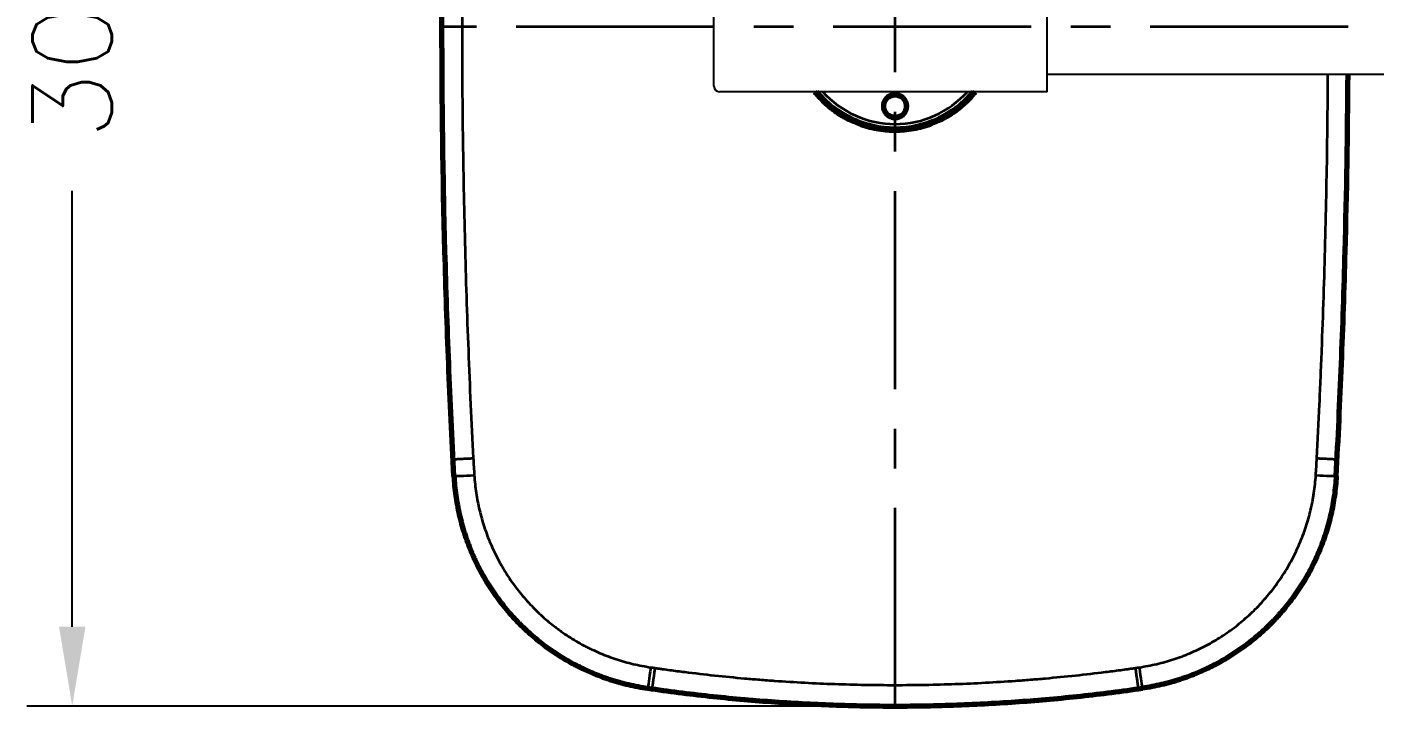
# Model space of a CAD drawing. Extents: x 1919 to 2339, y -1533 to -939.
# Drawn here: x 2154 to 2213.5, y -1133.2 to -1103.2 of the extents above; entities that cross this region are included whole.
import ezdxf

# ---------------------------------------------------------------- set-up
doc = ezdxf.new("R2010")
doc.units = 0
doc.header["$LTSCALE"] = 7
doc.header["$MEASUREMENT"] = 0
doc.linetypes.add('CENTER', pattern=[2, 1.25, -0.25, 0.25, -0.25])
for name, color, linetype in [('1', 1, 'CENTER'), ('D', 2, 'CONTINUOUS'), ('DWG', 7, 'CONTINUOUS')]:
    doc.layers.add(name, color=color, linetype=linetype)
doc.styles.add('GHS', font='romans', dxfattribs={"bigfont": 'ghs'})

msp = doc.modelspace()

# ---------------------------------------------------------------- linework, layer by layer
at = {"layer": '1', "linetype": 'CENTER', "lineweight": 35}
for p, q in [((2192.367, -1133.171), (2192.367, -1073.172)), ((2212.381, -1103.171), (2172.353, -1103.171))]:
    msp.add_line(p, q, dxfattribs=at)
at = {"layer": '1', "color": 3, "linetype": 'Continuous', "lineweight": 35}
for p, q in [((2172.925, -1123.006), (2172.88, -1123.009)), ((2211.81, -1123.006), (2211.854, -1123.009)), ((2181.446, -1132.347), (2181.44, -1132.383)), ((2203.289, -1132.347), (2203.294, -1132.383))]:
    msp.add_line(p, q, dxfattribs=at)
at = {"layer": '1', "color": 7, "linetype": 'Continuous', "lineweight": 70}
msp.add_circle((2192.367, -1106.671), 0.5, dxfattribs=at)
for start, end in [(219.4612, 320.5388), (219.46238, 320.53762)]:
    msp.add_arc((2192.367, -1103.171), 4.5, start, end, dxfattribs=at)
at = {"layer": '1', "color": 3, "linetype": 'Continuous', "lineweight": 35}
for radius, start, end in [(4.437, 220.13388, 319.86612), (4.29, 221.80655, 318.19345)]:
    msp.add_arc((2192.367, -1103.171), radius, start, end, dxfattribs=at)
for centre, major_axis, ratio, start_param, end_param in [((2173.922, -1122.954), (-0.999, -0.051), 0.011959, 0.052364, 1.428411), ((2210.813, -1122.954), (-0.999, 0.051), 0.011959, 1.713182, 3.089229), ((2181.589, -1131.359), (-0.143, -0.99), 0.002483, 4.816153, 6.230825), ((2203.146, -1131.359), (-0.143, 0.99), 0.002483, 3.193953, 4.608625)]:
    msp.add_ellipse(centre, major_axis=major_axis, ratio=ratio, start_param=start_param, end_param=end_param, dxfattribs=at)
at = {"layer": '1', "color": 7, "linetype": 'Continuous', "lineweight": 70}
for points, knots in [([(2172.88, -1123.009), (2172.836, -1122.183), (2172.795, -1121.357), (2172.718, -1119.705), (2172.611, -1117.226), (2172.529, -1114.747), (2172.397, -1109.787), (2172.353, -1106.48), (2172.353, -1099.862), (2172.441, -1093.247), (2172.705, -1086.638), (2172.88, -1083.334)], [0, 0, 0, 0, 0.0625, 0.0625, 0.125, 0.25, 0.25, 0.5, 0.5, 0.75, 1, 1, 1, 1]), ([(2211.854, -1123.009), (2211.898, -1122.183), (2211.939, -1121.357), (2212.016, -1119.705), (2212.123, -1117.226), (2212.206, -1114.747), (2212.319, -1110.487), (2212.361, -1107.88), (2212.376, -1105.271)], [0, 0, 0, 0, 0.0625, 0.0625, 0.125, 0.25, 0.25, 0.4470957, 0.4470957, 0.4470957, 0.4470957]), ([(2188.814, -1106.031), (2188.832, -1106.054), (2188.85, -1106.076), (2188.966, -1106.214), (2189.069, -1106.325), (2189.178, -1106.432)], [0.92567832, 0.92567832, 0.92567832, 0.92567832, 0.9375, 0.9375, 1, 1, 1, 1]), ([(2192.726, -1106.308), (2192.738, -1106.32), (2192.76, -1106.345), (2192.79, -1106.385), (2192.808, -1106.413), (2192.818, -1106.431), (2192.82, -1106.435), (2192.823, -1106.443), (2192.825, -1106.446), (2192.831, -1106.458), (2192.834, -1106.465), (2192.844, -1106.488), (2192.855, -1106.52), (2192.864, -1106.552), (2192.869, -1106.576), (2192.871, -1106.589), (2192.873, -1106.601), (2192.874, -1106.61), (2192.875, -1106.614), (2192.877, -1106.635), (2192.879, -1106.668), (2192.876, -1106.718), (2192.872, -1106.751), (2192.867, -1106.776), (2192.865, -1106.784), (2192.861, -1106.8), (2192.859, -1106.809), (2192.852, -1106.833), (2192.841, -1106.864), (2192.827, -1106.894), (2192.815, -1106.916), (2192.811, -1106.924), (2192.805, -1106.934), (2192.802, -1106.938), (2192.798, -1106.945), (2192.787, -1106.963), (2192.764, -1106.993), (2192.731, -1107.03), (2192.707, -1107.053), (2192.687, -1107.069), (2192.681, -1107.074), (2192.667, -1107.084), (2192.661, -1107.089), (2192.64, -1107.103), (2192.611, -1107.12), (2192.581, -1107.134), (2192.558, -1107.144), (2192.551, -1107.147), (2192.535, -1107.153), (2192.527, -1107.156), (2192.503, -1107.163), (2192.47, -1107.171), (2192.438, -1107.177), (2192.413, -1107.179), (2192.4, -1107.18), (2192.388, -1107.181), (2192.379, -1107.181), (2192.375, -1107.181), (2192.354, -1107.181), (2192.32, -1107.18), (2192.271, -1107.173), (2192.239, -1107.165), (2192.218, -1107.159), (2192.214, -1107.158), (2192.206, -1107.155), (2192.202, -1107.154), (2192.191, -1107.15), (2192.183, -1107.147), (2192.159, -1107.137), (2192.129, -1107.123), (2192.101, -1107.106), (2192.08, -1107.093), (2192.073, -1107.088), (2192.059, -1107.078), (2192.053, -1107.073), (2192.033, -1107.057), (2192.008, -1107.035), (2191.975, -1106.998), (2191.954, -1106.972), (2191.943, -1106.954), (2191.94, -1106.951), (2191.936, -1106.944), (2191.929, -1106.933), (2191.923, -1106.922), (2191.911, -1106.9), (2191.896, -1106.87), (2191.885, -1106.839), (2191.878, -1106.815), (2191.875, -1106.807), (2191.872, -1106.795), (2191.871, -1106.791), (2191.869, -1106.783), (2191.865, -1106.762), (2191.859, -1106.725), (2191.856, -1106.675), (2191.857, -1106.642), (2191.86, -1106.617), (2191.861, -1106.608), (2191.863, -1106.592), (2191.864, -1106.583), (2191.869, -1106.559), (2191.877, -1106.526), (2191.888, -1106.495), (2191.896, -1106.476), (2191.898, -1106.472), (2191.901, -1106.464), (2191.903, -1106.46), (2191.908, -1106.449), (2191.912, -1106.441), (2191.923, -1106.419), (2191.94, -1106.39), (2191.96, -1106.364), (2191.976, -1106.344), (2191.984, -1106.335), (2191.992, -1106.325), (2191.998, -1106.319), (2192.001, -1106.316), (2192.016, -1106.301), (2192.04, -1106.279), (2192.08, -1106.249), (2192.109, -1106.232), (2192.131, -1106.22), (2192.138, -1106.216), (2192.153, -1106.209), (2192.161, -1106.205), (2192.184, -1106.195), (2192.215, -1106.184), (2192.247, -1106.176), (2192.272, -1106.171), (2192.28, -1106.169), (2192.297, -1106.167), (2192.305, -1106.165), (2192.33, -1106.163), (2192.364, -1106.161), (2192.414, -1106.163), (2192.447, -1106.168), (2192.467, -1106.172), (2192.471, -1106.172), (2192.48, -1106.174), (2192.492, -1106.177), (2192.504, -1106.18), (2192.528, -1106.187), (2192.559, -1106.198), (2192.59, -1106.212), (2192.612, -1106.224), (2192.619, -1106.228), (2192.634, -1106.237), (2192.641, -1106.241), (2192.662, -1106.255), (2192.675, -1106.265), (2192.701, -1106.286), (2192.714, -1106.297), (2192.726, -1106.308)], [0, 0, 0, 0, 0.015625, 0.03125, 0.046875, 0.046875, 0.050781, 0.050781, 0.054687, 0.054687, 0.0625, 0.0625, 0.078125, 0.09375, 0.09375, 0.101562, 0.105469, 0.105469, 0.109375, 0.109375, 0.125, 0.140625, 0.15625, 0.15625, 0.164062, 0.164062, 0.171875, 0.171875, 0.1875, 0.203125, 0.203125, 0.210937, 0.210937, 0.214844, 0.214844, 0.21875, 0.234375, 0.25, 0.265625, 0.265625, 0.273437, 0.273437, 0.28125, 0.28125, 0.296875, 0.3125, 0.3125, 0.320312, 0.320312, 0.328125, 0.328125, 0.34375, 0.359375, 0.359375, 0.367187, 0.371094, 0.371094, 0.375, 0.375, 0.390625, 0.40625, 0.421875, 0.421875, 0.425781, 0.425781, 0.429687, 0.429687, 0.4375, 0.4375, 0.453125, 0.46875, 0.46875, 0.476562, 0.476562, 0.484375, 0.484375, 0.5, 0.515625, 0.53125, 0.53125, 0.535156, 0.535156, 0.539062, 0.546875, 0.546875, 0.5625, 0.578125, 0.578125, 0.585937, 0.585937, 0.589844, 0.589844, 0.59375, 0.609375, 0.625, 0.640625, 0.640625, 0.648438, 0.648438, 0.65625, 0.65625, 0.671875, 0.6875, 0.6875, 0.691406, 0.691406, 0.695313, 0.695313, 0.703125, 0.703125, 0.71875, 0.734375, 0.734375, 0.742188, 0.746094, 0.746094, 0.75, 0.75, 0.765625, 0.78125, 0.796875, 0.796875, 0.804688, 0.804688, 0.8125, 0.8125, 0.828125, 0.84375, 0.84375, 0.851563, 0.851563, 0.859375, 0.859375, 0.875, 0.890625, 0.90625, 0.90625, 0.910156, 0.910156, 0.914063, 0.921875, 0.921875, 0.9375, 0.953125, 0.953125, 0.960938, 0.960938, 0.96875, 0.96875, 0.984375, 0.984375, 1, 1, 1, 1]), ([(2195.557, -1106.432), (2195.666, -1106.325), (2195.769, -1106.214), (2195.884, -1106.076), (2195.902, -1106.054), (2195.92, -1106.031)], [0, 0, 0, 0, 0.0625, 0.0625, 0.07435175, 0.07435175, 0.07435175, 0.07435175]), ([(2189.178, -1106.432), (2189.291, -1106.543), (2189.41, -1106.647), (2189.564, -1106.77), (2189.611, -1106.806), (2189.659, -1106.841), (2189.691, -1106.865), (2189.707, -1106.876), (2189.787, -1106.934), (2189.919, -1107.022), (2190.054, -1107.103), (2190.14, -1107.152), (2190.157, -1107.161), (2190.192, -1107.18), (2190.21, -1107.19), (2190.262, -1107.218), (2190.297, -1107.236), (2190.474, -1107.324), (2190.619, -1107.387), (2190.767, -1107.442)], [0, 0, 0, 0, 0.25, 0.25, 0.3125, 0.34375, 0.34375, 0.375, 0.375, 0.5, 0.625, 0.625, 0.65625, 0.65625, 0.6875, 0.6875, 0.75, 0.75, 1, 1, 1, 1]), ([(2193.968, -1107.442), (2194.116, -1107.387), (2194.261, -1107.324), (2194.437, -1107.236), (2194.49, -1107.209), (2194.542, -1107.18), (2194.577, -1107.161), (2194.594, -1107.152), (2194.68, -1107.103), (2194.816, -1107.022), (2194.947, -1106.934), (2195.027, -1106.876), (2195.044, -1106.865), (2195.075, -1106.841), (2195.091, -1106.83), (2195.139, -1106.794), (2195.17, -1106.77), (2195.325, -1106.647), (2195.443, -1106.543), (2195.557, -1106.432)], [0, 0, 0, 0, 0.25, 0.25, 0.3125, 0.34375, 0.34375, 0.375, 0.375, 0.5, 0.625, 0.625, 0.65625, 0.65625, 0.6875, 0.6875, 0.75, 0.75, 1, 1, 1, 1]), ([(2190.767, -1107.442), (2190.896, -1107.491), (2191.025, -1107.533), (2191.288, -1107.605), (2191.42, -1107.635), (2191.688, -1107.683), (2191.822, -1107.702), (2191.993, -1107.717), (2192.027, -1107.72), (2192.078, -1107.723), (2192.095, -1107.724), (2192.13, -1107.726), (2192.215, -1107.73), (2192.3, -1107.732), (2192.505, -1107.732), (2192.64, -1107.726), (2192.91, -1107.702), (2193.044, -1107.684), (2193.311, -1107.636), (2193.444, -1107.606), (2193.593, -1107.565), (2193.609, -1107.56), (2193.642, -1107.551), (2193.691, -1107.536), (2193.806, -1107.5), (2193.903, -1107.466), (2193.968, -1107.442)], [0, 0, 0, 0, 0.125, 0.125, 0.25, 0.25, 0.375, 0.375, 0.40625, 0.40625, 0.421875, 0.421875, 0.4375, 0.5, 0.5, 0.625, 0.625, 0.75, 0.75, 0.875, 0.875, 0.890625, 0.890625, 0.90625, 0.9375, 1, 1, 1, 1]), ([(2172.88, -1123.009), (2172.896, -1123.298), (2172.923, -1123.584), (2173.003, -1124.15), (2173.054, -1124.43), (2173.181, -1124.985), (2173.256, -1125.26), (2173.43, -1125.803), (2173.529, -1126.072), (2173.655, -1126.371), (2173.676, -1126.421), (2173.697, -1126.471), (2173.712, -1126.504), (2173.719, -1126.521), (2173.756, -1126.603), (2173.786, -1126.669), (2173.878, -1126.865), (2173.942, -1126.993), (2174.141, -1127.374), (2174.284, -1127.621), (2174.591, -1128.102), (2174.755, -1128.336), (2175.103, -1128.79), (2175.287, -1129.01), (2175.506, -1129.25), (2175.53, -1129.277), (2175.567, -1129.317), (2175.579, -1129.33), (2175.604, -1129.356), (2175.666, -1129.422), (2175.729, -1129.486), (2175.882, -1129.639), (2175.985, -1129.739), (2176.301, -1130.03), (2176.519, -1130.215), (2176.97, -1130.564), (2177.203, -1130.729), (2177.684, -1131.04), (2177.931, -1131.185), (2178.219, -1131.338), (2178.251, -1131.354), (2178.315, -1131.388), (2178.411, -1131.437), (2178.508, -1131.484), (2178.703, -1131.577), (2178.834, -1131.636), (2179.23, -1131.804), (2179.764, -1132.004), (2180.314, -1132.158), (2180.872, -1132.288), (2181.154, -1132.342), (2181.44, -1132.383)], [0, 0, 0, 0, 0.0625, 0.0625, 0.125, 0.125, 0.1875, 0.1875, 0.25, 0.25, 0.257812, 0.261719, 0.261719, 0.265625, 0.265625, 0.28125, 0.28125, 0.3125, 0.3125, 0.375, 0.375, 0.4375, 0.4375, 0.5, 0.5, 0.507812, 0.507812, 0.511719, 0.511719, 0.515625, 0.53125, 0.53125, 0.5625, 0.5625, 0.625, 0.625, 0.6875, 0.6875, 0.75, 0.75, 0.757812, 0.757812, 0.765625, 0.78125, 0.78125, 0.8125, 0.8125, 0.875, 0.9375, 0.9375, 1, 1, 1, 1]), ([(2211.854, -1123.009), (2211.839, -1123.298), (2211.811, -1123.584), (2211.732, -1124.15), (2211.68, -1124.43), (2211.553, -1124.985), (2211.478, -1125.26), (2211.304, -1125.803), (2211.205, -1126.072), (2211.08, -1126.371), (2211.059, -1126.421), (2211.037, -1126.471), (2211.023, -1126.504), (2211.016, -1126.521), (2210.979, -1126.603), (2210.949, -1126.669), (2210.857, -1126.865), (2210.793, -1126.993), (2210.594, -1127.374), (2210.45, -1127.621), (2210.143, -1128.102), (2209.98, -1128.336), (2209.632, -1128.79), (2209.448, -1129.01), (2209.229, -1129.25), (2209.205, -1129.277), (2209.168, -1129.317), (2209.155, -1129.33), (2209.13, -1129.356), (2209.068, -1129.422), (2209.005, -1129.486), (2208.853, -1129.639), (2208.75, -1129.739), (2208.434, -1130.03), (2208.215, -1130.215), (2207.764, -1130.564), (2207.532, -1130.729), (2207.051, -1131.04), (2206.803, -1131.185), (2206.516, -1131.338), (2206.484, -1131.354), (2206.42, -1131.388), (2206.323, -1131.437), (2206.226, -1131.484), (2206.031, -1131.577), (2205.9, -1131.636), (2205.505, -1131.804), (2204.97, -1132.004), (2204.42, -1132.158), (2203.863, -1132.288), (2203.581, -1132.342), (2203.294, -1132.383)], [0, 0, 0, 0, 0.0625, 0.0625, 0.125, 0.125, 0.1875, 0.1875, 0.25, 0.25, 0.257812, 0.261719, 0.261719, 0.265625, 0.265625, 0.28125, 0.28125, 0.3125, 0.3125, 0.375, 0.375, 0.4375, 0.4375, 0.5, 0.5, 0.507812, 0.507812, 0.511719, 0.511719, 0.515625, 0.53125, 0.53125, 0.5625, 0.5625, 0.625, 0.625, 0.6875, 0.6875, 0.75, 0.75, 0.757812, 0.757812, 0.765625, 0.78125, 0.78125, 0.8125, 0.8125, 0.875, 0.9375, 0.9375, 1, 1, 1, 1]), ([(2181.44, -1132.383), (2182.346, -1132.515), (2184.16, -1132.744), (2186.888, -1132.99), (2189.624, -1133.138), (2191.452, -1133.171), (2193.283, -1133.171), (2195.111, -1133.138), (2197.846, -1132.99), (2200.574, -1132.744), (2202.388, -1132.515), (2203.294, -1132.383)], [0, 0, 0, 0, 0.125, 0.25, 0.375, 0.5, 0.5, 0.625, 0.75, 0.875, 1, 1, 1, 1])]:
    msp.add_open_spline(points, degree=3, knots=knots, dxfattribs=at)
at = {"layer": '1', "color": 3, "linetype": 'Continuous', "lineweight": 35}
for points, knots in [([(2172.887, -1122.263), (2172.847, -1121.469), (2172.81, -1120.673), (2172.74, -1119.083), (2172.708, -1118.288), (2172.618, -1115.902), (2172.569, -1114.311), (2172.449, -1109.538), (2172.41, -1106.355), (2172.41, -1099.988), (2172.449, -1096.805), (2172.569, -1092.032), (2172.618, -1090.441), (2172.708, -1088.055), (2172.74, -1087.26), (2172.81, -1085.67), (2172.847, -1084.874), (2172.887, -1084.08)], [0, 0, 0, 0, 0.0625, 0.0625, 0.125, 0.125, 0.25, 0.25, 0.5, 0.5, 0.75, 0.75, 0.875, 0.875, 0.9375, 0.9375, 1, 1, 1, 1]), ([(2173.732, -1084.121), (2173.691, -1084.914), (2173.653, -1085.707), (2173.599, -1086.897), (2173.582, -1087.294), (2173.549, -1088.088), (2173.532, -1088.484), (2173.456, -1090.468), (2173.404, -1092.056), (2173.322, -1095.231), (2173.291, -1096.819), (2173.25, -1099.995), (2173.239, -1101.583), (2173.239, -1104.76), (2173.25, -1106.348), (2173.291, -1109.524), (2173.322, -1111.112), (2173.404, -1114.287), (2173.456, -1115.875), (2173.548, -1118.255), (2173.581, -1119.049), (2173.653, -1120.636), (2173.691, -1121.429), (2173.732, -1122.222)], [0, 0, 0, 0, 0.0625, 0.0625, 0.09375, 0.09375, 0.125, 0.125, 0.25, 0.25, 0.375, 0.375, 0.5, 0.5, 0.625, 0.625, 0.75, 0.75, 0.875, 0.875, 0.9375, 0.9375, 1, 1, 1, 1]), ([(2211.002, -1122.222), (2211.043, -1121.429), (2211.082, -1120.636), (2211.135, -1119.446), (2211.153, -1119.049), (2211.186, -1118.255), (2211.202, -1117.859), (2211.279, -1115.875), (2211.331, -1114.287), (2211.413, -1111.112), (2211.444, -1109.524), (2211.476, -1107.048), (2211.484, -1106.16), (2211.489, -1105.271)], [0, 0, 0, 0, 0.0625, 0.0625, 0.09375, 0.09375, 0.125, 0.125, 0.25, 0.25, 0.375, 0.375, 0.4449119, 0.4449119, 0.4449119, 0.4449119]), ([(2212.319, -1105.271), (2212.306, -1107.755), (2212.268, -1110.238), (2212.166, -1114.311), (2212.116, -1115.902), (2212.027, -1118.288), (2211.994, -1119.083), (2211.925, -1120.673), (2211.887, -1121.469), (2211.848, -1122.263)], [0.5549713, 0.5549713, 0.5549713, 0.5549713, 0.75, 0.75, 0.875, 0.875, 0.9375, 0.9375, 1, 1, 1, 1]), ([(2172.887, -1122.263), (2172.89, -1122.263), (2172.898, -1122.263), (2172.923, -1122.262), (2172.94, -1122.261), (2172.984, -1122.259), (2173.01, -1122.258), (2173.071, -1122.255), (2173.106, -1122.253), (2173.182, -1122.25), (2173.223, -1122.247), (2173.313, -1122.243), (2173.361, -1122.241), (2173.461, -1122.236), (2173.513, -1122.233), (2173.621, -1122.228), (2173.676, -1122.225), (2173.732, -1122.222)], [0, 0, 0, 0, 0.125, 0.125, 0.25, 0.25, 0.375, 0.375, 0.5, 0.5, 0.625, 0.625, 0.75, 0.75, 0.875, 0.875, 1, 1, 1, 1]), ([(2211.002, -1122.222), (2211.059, -1122.225), (2211.114, -1122.228), (2211.222, -1122.233), (2211.274, -1122.236), (2211.374, -1122.241), (2211.422, -1122.243), (2211.511, -1122.247), (2211.553, -1122.25), (2211.629, -1122.253), (2211.664, -1122.255), (2211.724, -1122.258), (2211.751, -1122.259), (2211.794, -1122.261), (2211.812, -1122.262), (2211.837, -1122.263), (2211.845, -1122.263), (2211.848, -1122.263)], [0, 0, 0, 0, 0.125, 0.125, 0.25, 0.25, 0.375, 0.375, 0.5, 0.5, 0.625, 0.625, 0.75, 0.75, 0.875, 0.875, 1, 1, 1, 1]), ([(2181.446, -1132.347), (2181.162, -1132.306), (2180.881, -1132.253), (2180.463, -1132.155), (2180.325, -1132.12), (2180.049, -1132.043), (2179.912, -1132.001), (2179.503, -1131.868), (2179.235, -1131.767), (2178.841, -1131.599), (2178.711, -1131.541), (2178.517, -1131.448), (2178.453, -1131.417), (2178.325, -1131.352), (2178.261, -1131.319), (2177.944, -1131.151), (2177.698, -1131.006), (2177.338, -1130.773), (2177.22, -1130.693), (2177.045, -1130.569), (2176.958, -1130.506), (2176.872, -1130.441), (2176.815, -1130.398), (2176.787, -1130.376), (2176.532, -1130.178), (2176.315, -1129.994), (2175.898, -1129.608), (2175.699, -1129.407), (2175.318, -1128.99), (2175.137, -1128.773), (2174.792, -1128.322), (2174.628, -1128.089), (2174.435, -1127.787), (2174.397, -1127.726), (2174.323, -1127.603), (2174.286, -1127.542), (2174.179, -1127.356), (2174.11, -1127.23), (2173.911, -1126.851), (2173.79, -1126.593), (2173.57, -1126.066), (2173.472, -1125.798), (2173.297, -1125.252), (2173.222, -1124.976), (2173.096, -1124.421), (2173.045, -1124.141), (2172.967, -1123.577), (2172.94, -1123.293), (2172.925, -1123.006)], [0, 0, 0, 0, 0.0625, 0.0625, 0.09375, 0.09375, 0.125, 0.125, 0.1875, 0.1875, 0.21875, 0.21875, 0.234375, 0.234375, 0.25, 0.25, 0.3125, 0.3125, 0.34375, 0.34375, 0.359375, 0.367188, 0.367188, 0.375, 0.375, 0.4375, 0.4375, 0.5, 0.5, 0.5625, 0.5625, 0.625, 0.625, 0.640625, 0.640625, 0.65625, 0.65625, 0.6875, 0.6875, 0.75, 0.75, 0.8125, 0.8125, 0.875, 0.875, 0.9375, 0.9375, 1, 1, 1, 1]), ([(2173.781, -1122.974), (2173.798, -1123.234), (2173.825, -1123.492), (2173.883, -1123.877), (2173.904, -1124.004), (2173.953, -1124.258), (2173.98, -1124.385), (2174.07, -1124.763), (2174.14, -1125.013), (2174.262, -1125.385), (2174.305, -1125.508), (2174.397, -1125.751), (2174.445, -1125.872), (2174.597, -1126.23), (2174.708, -1126.464), (2174.89, -1126.808), (2174.954, -1126.922), (2175.052, -1127.091), (2175.086, -1127.147), (2175.154, -1127.258), (2175.189, -1127.313), (2175.365, -1127.587), (2175.515, -1127.799), (2175.83, -1128.208), (2175.996, -1128.405), (2176.343, -1128.784), (2176.525, -1128.967), (2176.904, -1129.317), (2177.102, -1129.484), (2177.334, -1129.664), (2177.36, -1129.684), (2177.412, -1129.723), (2177.49, -1129.782), (2177.569, -1129.839), (2177.728, -1129.952), (2177.836, -1130.025), (2178.163, -1130.237), (2178.388, -1130.369), (2178.676, -1130.522), (2178.733, -1130.552), (2178.85, -1130.61), (2178.908, -1130.639), (2179.084, -1130.723), (2179.203, -1130.777), (2179.562, -1130.929), (2179.805, -1131.021), (2180.115, -1131.123), (2180.177, -1131.143), (2180.302, -1131.181), (2180.364, -1131.199), (2180.552, -1131.252), (2180.678, -1131.284), (2181.058, -1131.374), (2181.313, -1131.423), (2181.571, -1131.461)], [0, 0, 0, 0, 0.0625, 0.0625, 0.09375, 0.09375, 0.125, 0.125, 0.1875, 0.1875, 0.21875, 0.21875, 0.25, 0.25, 0.3125, 0.3125, 0.34375, 0.34375, 0.359375, 0.359375, 0.375, 0.375, 0.4375, 0.4375, 0.5, 0.5, 0.5625, 0.5625, 0.625, 0.625, 0.632812, 0.632812, 0.640625, 0.65625, 0.65625, 0.6875, 0.6875, 0.75, 0.75, 0.765625, 0.765625, 0.78125, 0.78125, 0.8125, 0.8125, 0.875, 0.875, 0.890625, 0.890625, 0.90625, 0.90625, 0.9375, 0.9375, 1, 1, 1, 1]), ([(2203.163, -1131.461), (2203.421, -1131.423), (2203.675, -1131.374), (2204.18, -1131.255), (2204.43, -1131.185), (2204.801, -1131.064), (2204.923, -1131.02), (2205.075, -1130.963), (2205.106, -1130.952), (2205.166, -1130.928), (2205.197, -1130.916), (2205.287, -1130.88), (2205.347, -1130.855), (2205.527, -1130.779), (2205.645, -1130.725), (2205.88, -1130.614), (2205.996, -1130.555), (2206.34, -1130.372), (2206.564, -1130.241), (2206.891, -1130.03), (2206.998, -1129.958), (2207.21, -1129.808), (2207.314, -1129.731), (2207.623, -1129.492), (2207.821, -1129.325), (2208.107, -1129.061), (2208.201, -1128.972), (2208.384, -1128.788), (2208.474, -1128.694), (2208.738, -1128.406), (2208.905, -1128.208), (2209.142, -1127.9), (2209.219, -1127.796), (2209.369, -1127.584), (2209.441, -1127.476), (2209.652, -1127.148), (2209.783, -1126.924), (2209.965, -1126.58), (2210.023, -1126.464), (2210.135, -1126.23), (2210.188, -1126.112), (2210.34, -1125.752), (2210.432, -1125.51), (2210.593, -1125.017), (2210.664, -1124.767), (2210.754, -1124.388), (2210.781, -1124.26), (2210.818, -1124.069), (2210.829, -1124.005), (2210.851, -1123.877), (2210.862, -1123.813), (2210.91, -1123.491), (2210.937, -1123.233), (2210.954, -1122.974)], [0, 0, 0, 0, 0.0625, 0.0625, 0.125, 0.125, 0.15625, 0.15625, 0.164062, 0.164062, 0.171875, 0.171875, 0.1875, 0.1875, 0.21875, 0.21875, 0.25, 0.25, 0.3125, 0.3125, 0.34375, 0.34375, 0.375, 0.375, 0.4375, 0.4375, 0.46875, 0.46875, 0.5, 0.5, 0.5625, 0.5625, 0.59375, 0.59375, 0.625, 0.625, 0.6875, 0.6875, 0.71875, 0.71875, 0.75, 0.75, 0.8125, 0.8125, 0.875, 0.875, 0.90625, 0.90625, 0.921875, 0.921875, 0.9375, 0.9375, 1, 1, 1, 1]), ([(2211.81, -1123.006), (2211.795, -1123.292), (2211.768, -1123.576), (2211.719, -1123.93), (2211.709, -1124), (2211.686, -1124.142), (2211.674, -1124.212), (2211.635, -1124.423), (2211.607, -1124.563), (2211.511, -1124.981), (2211.436, -1125.256), (2211.263, -1125.799), (2211.164, -1126.067), (2210.944, -1126.594), (2210.822, -1126.853), (2210.558, -1127.358), (2210.416, -1127.604), (2210.108, -1128.087), (2209.944, -1128.32), (2209.598, -1128.773), (2209.415, -1128.991), (2209.03, -1129.414), (2208.828, -1129.616), (2208.41, -1130.003), (2208.192, -1130.187), (2207.74, -1130.537), (2207.507, -1130.702), (2207.029, -1131.011), (2206.783, -1131.155), (2206.277, -1131.423), (2206.019, -1131.546), (2205.691, -1131.686), (2205.625, -1131.713), (2205.525, -1131.753), (2205.492, -1131.766), (2205.425, -1131.791), (2205.258, -1131.855), (2205.09, -1131.914), (2204.682, -1132.047), (2204.132, -1132.2), (2203.572, -1132.306), (2203.289, -1132.347)], [0, 0, 0, 0, 0.0625, 0.0625, 0.078125, 0.078125, 0.09375, 0.09375, 0.125, 0.125, 0.1875, 0.1875, 0.25, 0.25, 0.3125, 0.3125, 0.375, 0.375, 0.4375, 0.4375, 0.5, 0.5, 0.5625, 0.5625, 0.625, 0.625, 0.6875, 0.6875, 0.75, 0.75, 0.8125, 0.8125, 0.828125, 0.828125, 0.835938, 0.835938, 0.84375, 0.875, 0.875, 0.9375, 1, 1, 1, 1]), ([(2181.757, -1131.488), (2181.749, -1131.546), (2181.741, -1131.603), (2181.725, -1131.716), (2181.717, -1131.77), (2181.703, -1131.875), (2181.695, -1131.925), (2181.682, -1132.019), (2181.676, -1132.063), (2181.665, -1132.143), (2181.66, -1132.18), (2181.65, -1132.244), (2181.647, -1132.272), (2181.64, -1132.318), (2181.638, -1132.336), (2181.634, -1132.362), (2181.633, -1132.371), (2181.632, -1132.374)], [0, 0, 0, 0, 0.125, 0.125, 0.25, 0.25, 0.375, 0.375, 0.5, 0.5, 0.625, 0.625, 0.75, 0.75, 0.875, 0.875, 1, 1, 1, 1]), ([(2181.757, -1131.488), (2181.771, -1131.49), (2181.785, -1131.492), (2181.812, -1131.496), (2181.854, -1131.502), (2181.95, -1131.515), (2182.142, -1131.542), (2182.527, -1131.594), (2183.296, -1131.694), (2184.398, -1131.821), (2185.281, -1131.908), (2185.943, -1131.967), (2186.275, -1131.995), (2186.607, -1132.02), (2186.828, -1132.037), (2186.938, -1132.045), (2187.934, -1132.116), (2189.706, -1132.21), (2191.48, -1132.242), (2193.255, -1132.242), (2195.029, -1132.21), (2196.8, -1132.116), (2197.796, -1132.045), (2197.907, -1132.037), (2198.128, -1132.02), (2198.46, -1131.995), (2199.233, -1131.929), (2200.337, -1131.821), (2201.218, -1131.719), (2201.878, -1131.637), (2202.208, -1131.594), (2202.593, -1131.542), (2202.785, -1131.515), (2202.881, -1131.502), (2202.922, -1131.496), (2202.95, -1131.492), (2202.963, -1131.49), (2202.977, -1131.488)], [0, 0, 0, 0, 0.001953, 0.001953, 0.003906, 0.007813, 0.015625, 0.03125, 0.0625, 0.125, 0.1875, 0.1875, 0.21875, 0.234375, 0.234375, 0.25, 0.25, 0.375, 0.5, 0.5, 0.625, 0.75, 0.75, 0.765625, 0.765625, 0.78125, 0.8125, 0.875, 0.9375, 0.9375, 0.96875, 0.984375, 0.992188, 0.996094, 0.998047, 0.998047, 1, 1, 1, 1]), ([(2202.977, -1131.488), (2202.985, -1131.546), (2202.994, -1131.603), (2203.009, -1131.716), (2203.017, -1131.77), (2203.032, -1131.875), (2203.039, -1131.925), (2203.052, -1132.019), (2203.059, -1132.063), (2203.07, -1132.143), (2203.075, -1132.18), (2203.084, -1132.244), (2203.088, -1132.272), (2203.094, -1132.318), (2203.097, -1132.336), (2203.101, -1132.362), (2203.102, -1132.371), (2203.102, -1132.374)], [0, 0, 0, 0, 0.125, 0.125, 0.25, 0.25, 0.375, 0.375, 0.5, 0.5, 0.625, 0.625, 0.75, 0.75, 0.875, 0.875, 1, 1, 1, 1]), ([(2203.102, -1132.374), (2202.213, -1132.5), (2201.323, -1132.61), (2199.984, -1132.752), (2199.537, -1132.796), (2198.867, -1132.855), (2198.531, -1132.883), (2198.196, -1132.909), (2197.972, -1132.926), (2197.86, -1132.934), (2196.852, -1133.005), (2195.06, -1133.1), (2193.265, -1133.132), (2191.469, -1133.132), (2189.675, -1133.1), (2187.882, -1133.005), (2186.875, -1132.934), (2186.763, -1132.926), (2186.539, -1132.909), (2186.203, -1132.883), (2185.421, -1132.818), (2184.751, -1132.752), (2183.412, -1132.61), (2182.521, -1132.5), (2181.632, -1132.374)], [0, 0, 0, 0, 0.125, 0.125, 0.1875, 0.1875, 0.21875, 0.234375, 0.234375, 0.25, 0.25, 0.375, 0.5, 0.5, 0.625, 0.75, 0.75, 0.765625, 0.765625, 0.78125, 0.8125, 0.875, 0.875, 1, 1, 1, 1])]:
    msp.add_open_spline(points, degree=3, knots=knots, dxfattribs=at)
for points in [[(2172.925, -1123.006), (2172.912, -1122.759), (2172.899, -1122.511), (2172.887, -1122.263)], [(2173.732, -1122.222), (2173.749, -1122.473), (2173.765, -1122.723), (2173.781, -1122.974)], [(2210.954, -1122.974), (2210.97, -1122.723), (2210.986, -1122.473), (2211.002, -1122.222)], [(2211.848, -1122.263), (2211.835, -1122.511), (2211.823, -1122.759), (2211.81, -1123.006)], [(2181.571, -1131.461), (2181.633, -1131.47), (2181.695, -1131.479), (2181.757, -1131.488)], [(2202.977, -1131.488), (2203.039, -1131.479), (2203.101, -1131.47), (2203.163, -1131.461)], [(2181.632, -1132.374), (2181.57, -1132.365), (2181.508, -1132.356), (2181.446, -1132.347)], [(2203.289, -1132.347), (2203.227, -1132.356), (2203.164, -1132.365), (2203.102, -1132.374)]]:
    msp.add_open_spline(points, degree=3, dxfattribs=at)
at = {"layer": 'D'}
for p, q in [((2156.02, -1129.671), (2156.02, -1110.408)), ((2191.367, -1133.171), (2154.02, -1133.171))]:
    msp.add_line(p, q, dxfattribs=at)
msp.add_solid([(2155.437, -1129.671), (2156.603, -1129.671), (2156.02, -1133.171)], dxfattribs=at)
at = {"layer": 'DWG'}
for p, q in [((2184.367, -1105.791), (2184.367, -1100.551)), ((2199.087, -1106.031), (2199.087, -1100.311)), ((2256.956, -1105.271), (2199.087, -1105.271)), ((2199.087, -1106.031), (2184.607, -1106.031))]:
    msp.add_line(p, q, dxfattribs=at)
msp.add_arc((2184.607, -1105.791), 0.24, 180, 270, dxfattribs=at)

# ---------------------------------------------------------------- texts
at = {"layer": 'D', "insert": (2156.02, -1103.658), "char_height": 3.5, "attachment_point": 5, "rotation": 90, "style": 'GHS'}
msp.add_mtext('\\A1;300', dxfattribs=at)

doc.saveas('drawing.dxf')
